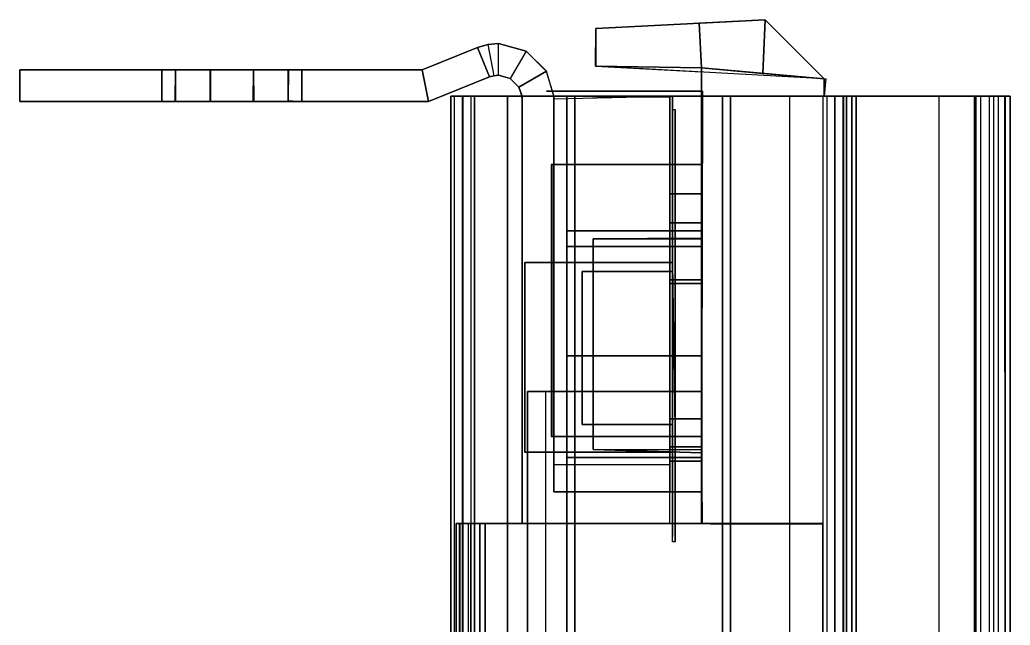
# Model space of a CAD drawing. Header units: inches. Extents: x 0 to 232, y 0 to 393.
# Drawn here: x 194.76 to 232.3, y 370.14 to 393.1 of the extents above; entities that cross this region are included whole.
import ezdxf

# ---------------------------------------------------------------- set-up
doc = ezdxf.new("R2010")
doc.units = ezdxf.units.IN
doc.header["$MEASUREMENT"] = 0
doc.layers.add('Layer1', color=4, linetype='CONTINUOUS')

msp = doc.modelspace()

# ---------------------------------------------------------------- linework, layer by layer
at = {"layer": 'Layer1'}
for points in [[(216.577, 391.348, 81.3), (216.601, 392.767, 81.3), (223.012, 393.103, 81.3), (225.251, 390.863, 81.3)], [(216.601, 392.767, 175.2), (223.012, 393.103, 175.2), (223.012, 393.103, 186.2), (216.601, 392.767, 186.204)], [(216.601, 392.767, 81.3), (216.601, 392.767, 70.3), (223.012, 393.103, 70.3), (223.012, 393.103, 81.3)], [(220.513, 392.972, 186.2), (223.012, 393.103, 186.2), (225.251, 390.863, 186.2), (220.601, 391.278, 186.2)], [(222.926, 391.071, 175.2), (223.012, 393.103, 175.2), (220.513, 392.972, 175.2), (220.601, 391.278, 175.2)], [(225.251, 390.863, 70.287), (223.012, 393.103, 70.3), (220.513, 392.972, 70.3), (220.601, 391.278, 70.3)], [(225.251, 390.863, 175.2), (225.251, 390.863, 175.2), (223.012, 393.103, 175.2), (222.926, 391.071, 175.2)], [(223.012, 393.103, 186.2), (223.012, 393.103, 175.2), (225.251, 390.863, 175.2), (225.251, 390.863, 186.2)], [(223.012, 393.103, 81.3), (223.012, 393.103, 70.3), (225.251, 390.863, 70.3), (225.251, 390.863, 81.3)], [(216.577, 391.348, 70.3), (216.601, 392.767, 70.3), (220.513, 392.972, 70.3), (220.601, 391.278, 70.3)], [(216.601, 392.767, 70.3), (216.577, 391.348, 70.3), (216.577, 391.348, 81.3), (216.601, 392.767, 81.3)], [(216.601, 391.348, 175.2), (216.595, 392.763, 175.2), (216.601, 392.767, 186.2), (216.601, 391.348, 186.2)], [(216.601, 391.348, 186.2), (216.601, 392.767, 186.2), (220.513, 392.972, 186.2), (220.601, 391.278, 186.2)], [(220.513, 392.972, 175.2), (220.601, 391.278, 175.2), (216.601, 391.348, 175.2), (216.601, 392.767, 175.2)], [(210.251, 390, 190), (212.564, 390.934, 190), (212.115, 392.047, 190), (210.018, 391.2, 190)], [(210.251, 390, 36.05), (210.018, 391.2, 36.05), (212.115, 392.047, 36.05), (212.564, 390.934, 36.05)], [(210.018, 391.2, 190), (212.115, 392.047, 190), (212.115, 392.047, 36.05), (210.018, 391.2, 36.05)], [(210.251, 390, 345.95), (212.564, 390.934, 345.95), (212.115, 392.047, 345.95), (210.018, 391.2, 345.95)], [(210.251, 390, 192), (210.018, 391.2, 192), (212.115, 392.047, 192), (212.564, 390.934, 192)], [(210.018, 391.2, 192), (212.115, 392.047, 192), (212.115, 392.047, 345.95), (210.018, 391.2, 345.95)], [(212.115, 392.047, 190), (212.501, 392.161, 190), (212.73, 390.983, 190), (212.564, 390.934, 190)], [(212.115, 392.047, 36.05), (212.501, 392.161, 36.05), (212.501, 392.161, 190), (212.115, 392.047, 190)], [(212.115, 392.047, 345.95), (212.501, 392.161, 345.95), (212.73, 390.983, 345.95), (212.564, 390.934, 345.95)], [(212.115, 392.047, 192), (212.501, 392.161, 192), (212.501, 392.161, 345.95), (212.115, 392.047, 345.95)], [(212.73, 390.983, 190), (212.901, 391, 190), (212.901, 392.2, 190), (212.501, 392.161, 190)], [(212.501, 392.161, 190), (212.901, 392.2, 190), (212.901, 392.2, 36.05), (212.501, 392.161, 36.05)], [(212.73, 390.983, 345.95), (212.901, 391, 345.95), (212.901, 392.2, 345.95), (212.501, 392.161, 345.95)], [(212.501, 392.161, 345.95), (212.901, 392.2, 345.95), (212.901, 392.2, 192), (212.501, 392.161, 192)], [(212.901, 392.2, 190), (213.952, 391.918, 190), (213.351, 390.88, 190), (212.901, 391, 190)], [(212.901, 392.2, 36.05), (213.952, 391.918, 36.05), (213.952, 391.917, 190), (212.901, 392.2, 190)], [(212.901, 392.2, 345.95), (213.952, 391.918, 345.95), (213.351, 390.88, 345.95), (212.901, 391, 345.95)], [(212.901, 392.2, 192), (213.952, 391.918, 192), (213.952, 391.917, 345.95), (212.901, 392.2, 345.95)], [(213.351, 390.88, 190), (213.681, 390.55, 190), (214.72, 391.149, 190), (213.952, 391.917, 190)], [(213.351, 390.88, 345.95), (213.681, 390.55, 345.95), (214.72, 391.149, 345.95), (213.952, 391.917, 345.95)], [(213.952, 391.917, 190), (214.72, 391.149, 190), (214.717, 391.155, 36.05), (213.952, 391.918, 36.05)], [(213.952, 391.917, 345.95), (214.72, 391.149, 345.95), (214.717, 391.155, 192), (213.952, 391.918, 192)], [(194.762, 391.2, 36.05), (210.018, 391.2, 36.05), (210.018, 391.2, 190), (194.762, 391.2, 190)], [(194.762, 391.2, 190), (194.762, 390, 190), (194.762, 390, 36.05), (194.762, 391.2, 36.05)], [(194.762, 391.2, 36.05), (194.762, 390, 36.05), (210.251, 390, 36.05), (210.018, 391.2, 36.05)], [(194.762, 391.2, 190), (194.762, 390, 190), (210.251, 390, 190), (210.018, 391.2, 190)], [(194.762, 391.2, 192), (210.018, 391.2, 192), (210.018, 391.2, 345.95), (194.762, 391.2, 345.95)], [(194.762, 391.2, 345.95), (194.762, 390, 345.95), (194.762, 390, 192), (194.762, 391.2, 192)], [(194.762, 391.2, 192), (194.762, 390, 192), (210.251, 390, 192), (210.018, 391.2, 192)], [(194.762, 391.2, 345.95), (194.762, 390, 345.95), (210.251, 390, 345.95), (210.018, 391.2, 345.95)], [(200.665, 389.996, 51.332), (200.151, 390, 52.9), (200.151, 391.2, 52.9), (200.667, 391.2, 51.33)], [(200.151, 390, 52.9), (200.151, 390, 55.1), (200.151, 391.2, 55.1), (200.151, 391.2, 52.9)], [(200.151, 390, 55.1), (200.649, 390, 56.646), (200.664, 391.2, 56.667), (200.151, 391.2, 55.1)], [(200.665, 389.996, 83.332), (200.151, 390, 84.9), (200.151, 391.2, 84.9), (200.667, 391.2, 83.33)], [(200.151, 390, 84.9), (200.151, 390, 87.1), (200.151, 391.2, 87.1), (200.151, 391.2, 84.9)], [(200.151, 390, 87.1), (200.649, 390, 88.646), (200.664, 391.2, 88.667), (200.151, 391.2, 87.1)], [(200.665, 389.996, 147.332), (200.151, 390, 148.9), (200.151, 391.2, 148.9), (200.667, 391.2, 147.33)], [(200.151, 390, 148.9), (200.151, 390, 151.1), (200.151, 391.2, 151.1), (200.151, 391.2, 148.9)], [(200.151, 390, 151.1), (200.649, 390, 152.646), (200.664, 391.2, 152.667), (200.151, 391.2, 151.1)], [(200.665, 389.996, 179.332), (200.151, 390, 180.9), (200.151, 391.2, 180.9), (200.667, 391.2, 179.33)], [(200.151, 390, 180.9), (200.151, 390, 183.1), (200.151, 391.2, 183.1), (200.151, 391.2, 180.9)], [(200.151, 390, 183.1), (200.649, 390, 184.646), (200.664, 391.2, 184.667), (200.151, 391.2, 183.1)], [(200.665, 389.996, 207.282), (200.151, 390, 208.85), (200.151, 391.2, 208.85), (200.667, 391.2, 207.28)], [(200.151, 390, 208.85), (200.151, 390, 211.05), (200.151, 391.2, 211.05), (200.151, 391.2, 208.85)], [(200.151, 390, 211.05), (200.649, 390, 212.596), (200.664, 391.2, 212.617), (200.151, 391.2, 211.05)], [(200.665, 389.996, 239.282), (200.151, 390, 240.85), (200.151, 391.2, 240.85), (200.667, 391.2, 239.28)], [(200.151, 390, 240.85), (200.151, 390, 243.05), (200.151, 391.2, 243.05), (200.151, 391.2, 240.85)], [(200.151, 390, 243.05), (200.649, 390, 244.596), (200.664, 391.2, 244.617), (200.151, 391.2, 243.05)], [(200.665, 389.996, 303.282), (200.151, 390, 304.85), (200.151, 391.2, 304.85), (200.667, 391.2, 303.28)], [(200.151, 390, 304.85), (200.151, 390, 307.05), (200.151, 391.2, 307.05), (200.151, 391.2, 304.85)], [(200.151, 390, 307.05), (200.649, 390, 308.596), (200.664, 391.2, 308.617), (200.151, 391.2, 307.05)], [(200.665, 389.996, 335.282), (200.151, 390, 336.85), (200.151, 391.2, 336.85), (200.667, 391.2, 335.28)], [(200.151, 390, 336.85), (200.151, 390, 339.05), (200.151, 391.2, 339.05), (200.151, 391.2, 336.85)], [(200.151, 390, 339.05), (200.649, 390, 340.596), (200.664, 391.2, 340.617), (200.151, 391.2, 339.05)], [(200.649, 390, 56.646), (201.98, 390, 57.619), (201.975, 391.2, 57.618), (200.664, 391.2, 56.667)], [(200.649, 390, 88.646), (201.98, 390, 89.619), (201.975, 391.2, 89.618), (200.664, 391.2, 88.667)], [(200.649, 390, 152.646), (201.98, 390, 153.619), (201.975, 391.2, 153.618), (200.664, 391.2, 152.667)], [(200.649, 390, 184.646), (201.98, 390, 185.619), (201.975, 391.2, 185.618), (200.664, 391.2, 184.667)], [(200.649, 390, 212.596), (201.98, 390, 213.569), (201.975, 391.2, 213.568), (200.664, 391.2, 212.617)], [(200.649, 390, 244.596), (201.98, 390, 245.569), (201.975, 391.2, 245.568), (200.664, 391.2, 244.617)], [(200.649, 390, 308.596), (201.98, 390, 309.569), (201.975, 391.2, 309.568), (200.664, 391.2, 308.617)], [(200.649, 390, 340.596), (201.98, 390, 341.569), (201.975, 391.2, 341.568), (200.664, 391.2, 340.617)], [(200.665, 390, 51.332), (201.985, 390, 50.379), (201.993, 391.2, 50.376), (200.667, 391.2, 51.33)], [(200.665, 390, 83.332), (201.985, 390, 82.379), (201.993, 391.2, 82.376), (200.667, 391.2, 83.33)], [(200.665, 390, 147.332), (201.985, 390, 146.379), (201.993, 391.2, 146.376), (200.667, 391.2, 147.33)], [(200.665, 390, 179.332), (201.985, 390, 178.379), (201.993, 391.2, 178.376), (200.667, 391.2, 179.33)], [(200.665, 390, 207.282), (201.985, 390, 206.329), (201.993, 391.2, 206.326), (200.667, 391.2, 207.28)], [(200.665, 390, 239.282), (201.985, 390, 238.329), (201.993, 391.2, 238.326), (200.667, 391.2, 239.28)], [(200.665, 390, 303.282), (201.985, 390, 302.329), (201.993, 391.2, 302.326), (200.667, 391.2, 303.28)], [(200.665, 390, 335.282), (201.985, 390, 334.329), (201.993, 391.2, 334.326), (200.667, 391.2, 335.28)], [(203.619, 391.2, 57.621), (201.975, 391.2, 57.618), (201.98, 390, 57.619), (203.634, 390, 57.616)], [(203.619, 391.2, 89.621), (201.975, 391.2, 89.618), (201.98, 390, 89.619), (203.634, 390, 89.616)], [(203.619, 391.2, 153.621), (201.975, 391.2, 153.618), (201.98, 390, 153.619), (203.634, 390, 153.616)], [(203.619, 391.2, 185.621), (201.975, 391.2, 185.618), (201.98, 390, 185.619), (203.634, 390, 185.616)], [(203.619, 391.2, 213.571), (201.975, 391.2, 213.568), (201.98, 390, 213.569), (203.634, 390, 213.566)], [(203.619, 391.2, 245.571), (201.975, 391.2, 245.568), (201.98, 390, 245.569), (203.634, 390, 245.566)], [(203.619, 391.2, 309.571), (201.975, 391.2, 309.568), (201.98, 390, 309.569), (203.634, 390, 309.566)], [(203.619, 391.2, 341.571), (201.975, 391.2, 341.568), (201.98, 390, 341.569), (203.634, 390, 341.566)], [(201.993, 391.2, 50.376), (201.985, 390, 50.379), (203.609, 390, 50.376), (203.624, 391.2, 50.381)], [(201.993, 391.2, 82.376), (201.985, 390, 82.379), (203.609, 390, 82.376), (203.624, 391.2, 82.381)], [(201.993, 391.2, 146.376), (201.985, 390, 146.379), (203.609, 390, 146.376), (203.624, 391.2, 146.381)], [(201.993, 391.2, 178.376), (201.985, 390, 178.379), (203.609, 390, 178.376), (203.624, 391.2, 178.381)], [(201.993, 391.2, 206.326), (201.985, 390, 206.329), (203.609, 390, 206.326), (203.624, 391.2, 206.331)], [(201.993, 391.2, 238.326), (201.985, 390, 238.329), (203.609, 390, 238.326), (203.624, 391.2, 238.331)], [(201.993, 391.2, 302.326), (201.985, 390, 302.329), (203.609, 390, 302.326), (203.624, 391.2, 302.331)], [(201.993, 391.2, 334.326), (201.985, 390, 334.329), (203.609, 390, 334.326), (203.624, 391.2, 334.331)], [(203.609, 390, 50.376), (204.933, 390, 51.326), (204.951, 391.2, 51.35), (203.624, 391.2, 50.381)], [(203.609, 390, 82.376), (204.933, 390, 83.326), (204.951, 391.2, 83.35), (203.624, 391.2, 82.381)], [(203.609, 390, 146.376), (204.933, 390, 147.326), (204.951, 391.2, 147.35), (203.624, 391.2, 146.381)], [(203.609, 390, 178.376), (204.933, 390, 179.326), (204.951, 391.2, 179.35), (203.624, 391.2, 178.381)], [(203.609, 390, 206.326), (204.933, 390, 207.276), (204.951, 391.2, 207.3), (203.624, 391.2, 206.331)], [(203.609, 390, 238.326), (204.933, 390, 239.276), (204.951, 391.2, 239.3), (203.624, 391.2, 238.331)], [(203.609, 390, 302.326), (204.933, 390, 303.276), (204.951, 391.2, 303.3), (203.624, 391.2, 302.331)], [(203.609, 390, 334.326), (204.933, 390, 335.276), (204.951, 391.2, 335.3), (203.624, 391.2, 334.331)], [(204.938, 391.2, 56.668), (203.619, 391.2, 57.621), (203.634, 390, 57.616), (204.941, 390.013, 56.663)], [(204.938, 391.2, 88.668), (203.619, 391.2, 89.621), (203.634, 390, 89.616), (204.941, 390.013, 88.663)], [(204.938, 391.2, 152.668), (203.619, 391.2, 153.621), (203.634, 390, 153.616), (204.941, 390.013, 152.663)], [(204.938, 391.2, 184.668), (203.619, 391.2, 185.621), (203.634, 390, 185.616), (204.941, 390.013, 184.663)], [(204.938, 391.2, 212.618), (203.619, 391.2, 213.571), (203.634, 390, 213.566), (204.941, 390.013, 212.613)], [(204.938, 391.2, 244.618), (203.619, 391.2, 245.571), (203.634, 390, 245.566), (204.941, 390.013, 244.613)], [(204.938, 391.2, 308.618), (203.619, 391.2, 309.571), (203.634, 390, 309.566), (204.941, 390.013, 308.613)], [(204.938, 391.2, 340.618), (203.619, 391.2, 341.571), (203.634, 390, 341.566), (204.941, 390.013, 340.613)], [(204.934, 390.039, 51.327), (205.451, 390, 52.9), (205.451, 391.2, 52.9), (204.951, 391.2, 51.35)], [(204.934, 390.039, 83.327), (205.451, 390, 84.9), (205.451, 391.2, 84.9), (204.951, 391.2, 83.35)], [(204.934, 390.039, 147.327), (205.451, 390, 148.9), (205.451, 391.2, 148.9), (204.951, 391.2, 147.35)], [(204.934, 390.039, 179.327), (205.451, 390, 180.9), (205.451, 391.2, 180.9), (204.951, 391.2, 179.35)], [(204.934, 390.039, 207.277), (205.451, 390, 208.85), (205.451, 391.2, 208.85), (204.951, 391.2, 207.3)], [(204.934, 390.039, 239.277), (205.451, 390, 240.85), (205.451, 391.2, 240.85), (204.951, 391.2, 239.3)], [(204.934, 390.039, 303.277), (205.451, 390, 304.85), (205.451, 391.2, 304.85), (204.951, 391.2, 303.3)], [(204.934, 390.039, 335.277), (205.451, 390, 336.85), (205.451, 391.2, 336.85), (204.951, 391.2, 335.3)], [(205.451, 390, 55.1), (204.941, 390, 56.663), (204.938, 391.2, 56.668), (205.451, 391.2, 55.1)], [(205.451, 390, 87.1), (204.941, 390, 88.663), (204.938, 391.2, 88.668), (205.451, 391.2, 87.1)], [(205.451, 390, 151.1), (204.941, 390, 152.663), (204.938, 391.2, 152.668), (205.451, 391.2, 151.1)], [(205.451, 390, 183.1), (204.941, 390, 184.663), (204.938, 391.2, 184.668), (205.451, 391.2, 183.1)], [(205.451, 390, 211.05), (204.941, 390, 212.613), (204.938, 391.2, 212.618), (205.451, 391.2, 211.05)], [(205.451, 390, 243.05), (204.941, 390, 244.613), (204.938, 391.2, 244.618), (205.451, 391.2, 243.05)], [(205.451, 390, 307.05), (204.941, 390, 308.613), (204.938, 391.2, 308.618), (205.451, 391.2, 307.05)], [(205.451, 390, 339.05), (204.941, 390, 340.613), (204.938, 391.2, 340.618), (205.451, 391.2, 339.05)], [(205.451, 390, 52.9), (205.451, 390, 55.1), (205.451, 391.2, 55.1), (205.451, 391.2, 52.9)], [(205.451, 390, 84.9), (205.451, 390, 87.1), (205.451, 391.2, 87.1), (205.451, 391.2, 84.9)], [(205.451, 390, 148.9), (205.451, 390, 151.1), (205.451, 391.2, 151.1), (205.451, 391.2, 148.9)], [(205.451, 390, 180.9), (205.451, 390, 183.1), (205.451, 391.2, 183.1), (205.451, 391.2, 180.9)], [(205.451, 390, 208.85), (205.451, 390, 211.05), (205.451, 391.2, 211.05), (205.451, 391.2, 208.85)], [(205.451, 390, 240.85), (205.451, 390, 243.05), (205.451, 391.2, 243.05), (205.451, 391.2, 240.85)], [(205.451, 390, 304.85), (205.451, 390, 307.05), (205.451, 391.2, 307.05), (205.451, 391.2, 304.85)], [(205.451, 390, 336.85), (205.451, 390, 339.05), (205.451, 391.2, 339.05), (205.451, 391.2, 336.85)], [(214.717, 391.155, 36.05), (214.999, 390.189, 36.05), (214.999, 390.2, 190), (214.72, 391.149, 190)], [(214.717, 391.155, 192), (214.999, 390.189, 192), (214.999, 390.2, 345.95), (214.72, 391.149, 345.95)], [(220.601, 391.278, 70.3), (216.577, 391.348, 70.3), (216.601, 391.348, 81.3), (220.601, 391.123, 81.3)], [(220.601, 391.278, 175.2), (216.601, 391.348, 175.2), (216.601, 391.348, 186.2), (220.601, 391.278, 186.2)], [(220.601, 391.278, 186.2), (220.601, 374, 186.2), (220.601, 374, 175.2), (220.601, 391.278, 175.2)], [(220.601, 390.2, 186.2), (220.601, 391.278, 186.2), (225.251, 390.863, 186.2), (225.251, 390.2, 186.2)], [(225.251, 390.2, 175.2), (225.251, 390.863, 175.2), (220.601, 391.278, 175.2), (220.601, 390.2, 175.2)], [(220.601, 391.278, 70.3), (220.601, 374, 70.3), (220.601, 374, 79.953), (220.601, 391.278, 81.3)], [(220.601, 390.207, 81.216), (225.251, 390.2, 81.3), (225.251, 390.863, 81.3), (220.601, 391.278, 81.3)], [(225.251, 390.863, 70.3), (220.601, 391.278, 70.3), (220.601, 390.2, 70.3), (225.251, 390.2, 70.3)], [(212.564, 390.934, 36.05), (210.251, 390, 36.05), (210.251, 390, 190), (212.564, 390.934, 190)], [(212.564, 390.934, 190), (212.73, 390.983, 190), (212.73, 390.983, 36.05), (212.564, 390.934, 36.05)], [(212.564, 390.934, 345.95), (212.73, 390.983, 345.95), (212.73, 390.983, 192), (212.564, 390.934, 192)], [(212.73, 390.983, 190), (212.73, 390.983, 36.05), (212.901, 391, 36.05), (212.901, 391, 190)], [(212.73, 390.983, 345.95), (212.73, 390.983, 192), (212.901, 391, 192), (212.901, 391, 345.95)], [(212.901, 391, 36.05), (213.351, 390.879, 36.05), (213.351, 390.88, 190), (212.901, 391, 190)], [(212.901, 391, 192), (213.351, 390.879, 192), (213.351, 390.88, 345.95), (212.901, 391, 345.95)], [(213.351, 390.88, 190), (213.681, 390.55, 190), (213.681, 390.55, 36.05), (213.351, 390.879, 36.05)], [(213.351, 390.88, 345.95), (213.681, 390.55, 345.95), (213.681, 390.55, 192), (213.351, 390.879, 192)], [(213.681, 390.55, 190), (213.801, 390.2, 190), (214.999, 390.2, 190), (214.72, 391.149, 190)], [(213.681, 390.55, 345.95), (213.801, 390.2, 345.95), (214.999, 390.2, 345.95), (214.72, 391.149, 345.95)], [(225.251, 390.863, 175.2), (225.251, 390.2, 175.2), (225.251, 390.2, 186.2), (225.251, 390.863, 186.2)], [(225.251, 390.2, 70.3), (225.251, 390.863, 70.3), (225.31, 390.858, 81.3), (225.251, 390.2, 81.3)], [(213.681, 390.55, 36.05), (213.797, 390.192, 36.05), (213.801, 390.2, 190), (213.681, 390.55, 190)], [(213.681, 390.55, 192), (213.797, 390.192, 192), (213.801, 390.2, 345.95), (213.681, 390.55, 345.95)], [(211.743, 390.2, 347.202), (211.226, 390.2, 347.505), (211.102, 390.2, 347.05), (211.702, 390.2, 347.05)], [(211.702, 390.2, 192.9), (211.102, 390.2, 192.9), (211.102, 390.2, 347.05), (211.702, 390.2, 347.05)], [(211.702, 390.2, 192.9), (211.102, 390.2, 192.9), (211.226, 390.2, 192.445), (211.743, 390.2, 192.748)], [(211.102, 390.2, 347.05), (211.226, 390.2, 347.505), (211.212, 330.2, 347.48), (211.102, 330.2, 347.05)], [(211.102, 390.2, 192.9), (211.102, 330.2, 192.9), (211.102, 330.2, 292.1), (211.102, 390.2, 292.1)], [(211.224, 331, 192.448), (211.102, 330.2, 192.9), (211.102, 390.2, 192.9), (211.226, 390.2, 192.445)], [(211.102, 330.2, 292.1), (211.102, 330.2, 347.05), (211.102, 390.2, 347.05), (211.102, 390.2, 292.1)], [(211.559, 390.2, 347.833), (211.226, 390.2, 347.505), (211.212, 330.2, 347.48), (211.544, 330.2, 347.825)], [(211.542, 390.2, 192.126), (211.223, 390.2, 192.447), (211.224, 331, 192.448), (211.553, 331, 192.12)], [(211.559, 390.2, 347.834), (211.226, 390.2, 347.505), (211.743, 390.2, 347.202), (211.854, 390.2, 347.311)], [(211.226, 390.2, 192.445), (211.542, 390.2, 192.126), (211.849, 390.2, 192.642), (211.743, 390.2, 192.748)], [(211.542, 390.2, 192.126), (211.849, 390.2, 192.642), (212.002, 390.2, 192.6), (212.002, 390.2, 192)], [(212.002, 331, 192), (211.553, 331, 192.12), (211.542, 390.2, 192.126), (212.002, 390.2, 192)], [(212.002, 390.2, 347.95), (211.559, 390.2, 347.833), (211.544, 330.2, 347.825), (212.002, 330.2, 347.95)], [(212.002, 390.2, 347.35), (212.002, 390.2, 347.95), (211.559, 390.2, 347.834), (211.854, 390.2, 347.311)], [(213.252, 390.2, 192.7), (211.852, 390.2, 193.075), (211.852, 331.2, 193.075), (213.252, 331.2, 192.7)], [(212.002, 390.2, 347.95), (212.002, 390.2, 347.35), (225.202, 390.2, 347.35), (225.202, 390.2, 347.95)], [(215.502, 390.2, 192.6), (215.502, 390.2, 192), (212.002, 390.2, 192), (212.002, 390.2, 192.6)], [(212.002, 330.2, 347.95), (212.002, 390.2, 347.95), (225.202, 390.2, 347.95), (225.202, 330.2, 347.95)], [(212.002, 390.2, 192), (212.002, 331, 192), (215.502, 331, 192), (215.502, 390.2, 192)], [(213.252, 331.2, 192.7), (215.802, 331.2, 192.7), (215.802, 390.2, 192.7), (213.252, 390.2, 192.7)], [(213.801, 390.2, 190), (213.801, 390.1, 190), (213.801, 390.1, 36.05), (213.797, 390.192, 36.05)], [(213.801, 390.2, 345.95), (213.801, 390.1, 345.95), (213.801, 390.1, 192), (213.797, 390.192, 192)], [(220.601, 390.2, 192), (213.801, 390.2, 192), (213.801, 374, 192), (220.601, 374, 192)], [(214.999, 390.2, 192), (214.999, 390.2, 190), (213.801, 390.2, 190), (213.801, 390.2, 192)], [(213.801, 390.2, 190), (213.801, 390.2, 192), (213.801, 390.1, 192), (213.801, 390.1, 190)], [(220.601, 390.2, 347.95), (213.801, 390.2, 347.95), (213.801, 374, 347.95), (220.601, 374, 347.95)], [(214.999, 390.2, 347.95), (214.999, 390.2, 345.95), (213.801, 390.2, 345.95), (213.801, 390.2, 347.95)], [(213.801, 390.2, 345.95), (213.801, 390.2, 347.95), (213.801, 390.1, 347.95), (213.801, 390.1, 345.95)], [(213.801, 390.1, 192), (213.801, 374, 192), (213.801, 374, 36.05), (213.801, 390.1, 36.05)], [(213.801, 390.1, 347.95), (213.801, 374, 347.95), (213.801, 374, 192), (213.801, 390.1, 192)], [(214.732, 390.4, 347.236), (220.632, 390.4, 347.236), (220.632, 390.4, 347.95), (215.246, 390.4, 348.11)], [(215.246, 390.4, 348.11), (214.874, 390.4, 347.748), (214.732, 390.4, 347.236)], [(215.732, 390.4, 347.236), (214.732, 390.4, 347.239), (214.732, 390.4, 328.664), (215.732, 390.4, 328.664)], [(215.732, 390.4, 328.664), (214.732, 390.4, 328.66), (214.872, 390.4, 328.155), (215.732, 390.4, 328.178)], [(215.732, 390.4, 328.178), (214.872, 390.4, 328.155), (215.239, 390.4, 327.794), (215.732, 390.4, 327.794)], [(220.601, 390.2, 192), (220.601, 390.2, 190.8), (214.999, 390.2, 190.8), (214.999, 390.2, 192)], [(220.601, 375.2, 190.8), (220.601, 390.2, 190.8), (214.999, 390.2, 190.8), (215.001, 375.2, 190.8)], [(215.001, 390.1, 190.8), (214.999, 390.2, 190.8), (214.999, 390.189, 36.05), (215.001, 390.1, 36.05)], [(214.999, 390.2, 190.8), (219.401, 390.168, 190.7), (219.401, 390.168, 36.05), (214.999, 390.189, 36.05)], [(219.401, 390.2, 36.05), (219.401, 376.22, 36.05), (214.999, 376.22, 36.05), (215.001, 390.1, 36.05)], [(220.601, 390.2, 347.95), (220.601, 390.2, 346.75), (214.999, 390.2, 346.75), (214.999, 390.2, 347.95)], [(220.601, 375.2, 346.75), (220.601, 390.2, 346.75), (214.999, 390.2, 346.75), (215.001, 375.2, 346.75)], [(215.001, 390.1, 346.75), (214.999, 390.2, 346.75), (214.999, 390.189, 192), (215.001, 390.1, 192)], [(219.401, 390.2, 327.794), (214.999, 390.199, 327.794), (215.001, 390.1, 192), (219.401, 390.2, 192)], [(215.001, 375.2, 190.8), (215.001, 390.1, 190.8), (215.001, 390.1, 36.05), (215.001, 375.2, 36.05)], [(215.001, 375.2, 346.75), (215.001, 390.1, 346.75), (215.001, 390.1, 192), (215.001, 375.2, 192)], [(215.732, 390.4, 327.794), (215.239, 390.4, 327.794), (215.732, 390.398, 327.664)], [(220.632, 390.4, 347.95), (215.246, 390.4, 348.11), (215.75, 390.4, 348.236), (220.632, 390.4, 348.15)], [(215.502, 331, 192), (215.502, 390.2, 192), (215.502, 390.2, 192.6), (215.502, 330.8, 192.6)], [(220.636, 390.4, 327.75), (215.732, 390.4, 327.664), (215.732, 390.4, 347.236), (220.632, 390.4, 347.236)], [(215.802, 390.2, 192.7), (215.802, 390.2, 192), (215.802, 331.2, 192), (215.802, 331.2, 192.7)], [(220.601, 390.2, 36.05), (219.401, 390.2, 36.05), (219.401, 390.2, 190.7), (220.601, 390.2, 190.7)], [(219.401, 374, 36.05), (219.401, 390.2, 36.05), (220.601, 390.2, 36.05), (220.601, 374, 36.05)], [(220.601, 390.2, 190.7), (219.401, 390.2, 190.7), (219.401, 375.2, 190.7), (220.601, 375.2, 190.7)], [(220.601, 390.2, 192), (219.401, 390.2, 192), (219.401, 390.2, 346.65), (220.601, 390.2, 346.65)], [(219.401, 374, 192), (219.401, 390.2, 192), (220.601, 390.2, 192), (220.601, 374, 192)], [(220.601, 390.2, 346.65), (219.401, 390.2, 346.65), (219.401, 375.2, 346.65), (220.601, 375.2, 346.65)], [(219.502, 390.2, 347.35), (219.502, 373.5, 347.35), (219.502, 373.5, 192.6), (219.502, 390.2, 192.6)], [(220.601, 390.395, 330.906), (220.601, 390.4, 327.95), (220.601, 374, 327.95), (220.632, 374, 330.904)], [(220.633, 390.4, 341.794), (220.601, 373.966, 341.794), (220.601, 374, 347.95), (220.601, 390.4, 347.95)], [(220.601, 387.61, 341.794), (220.633, 390.4, 341.794), (220.601, 390.39, 330.906), (220.601, 387.61, 330.906)], [(220.601, 390.2, 175.2), (220.601, 374, 175.2), (220.601, 374, 79.953), (220.601, 390.207, 81.216)], [(220.601, 390.2, 192), (225.202, 390.2, 192), (225.202, 374, 192), (220.601, 374, 192)], [(220.601, 390.2, 192), (220.601, 374, 192), (220.601, 374, 186.2), (220.601, 390.2, 186.2)], [(220.601, 379, 34.8), (220.601, 390.2, 34.8), (220.601, 390.2, 35.5), (220.601, 379, 35.5)], [(220.601, 374, 70.3), (220.601, 390.2, 70.3), (220.601, 390.2, 35.5), (220.601, 374, 35.5)], [(225.966, 390.2, 191.691), (220.601, 390.2, 191.732), (220.601, 390.2, 190.938), (226.301, 390.2, 190.938)], [(220.601, 390.2, 191.732), (220.601, 390.2, 192), (225.202, 390.2, 192), (225.966, 390.2, 191.691)], [(226.464, 390.2, 186.2), (220.601, 390.2, 186.2), (220.601, 390.2, 190.938), (226.301, 390.2, 190.938)], [(225.251, 390.2, 186.2), (226.464, 390.2, 186.2), (226.842, 390.2, 175.194), (220.601, 390.2, 175.2)], [(230.065, 390.2, 81.3), (220.601, 390.2, 81.3), (220.601, 390.2, 175.2), (226.842, 390.2, 175.194)], [(220.601, 390.2, 81.3), (230.065, 390.2, 81.3), (230.431, 390.2, 70.637), (220.601, 390.2, 70.3)], [(220.601, 390.2, 70.3), (230.431, 390.2, 70.637), (231.665, 390.2, 34.666), (220.601, 390.2, 34.8)], [(220.601, 374, 192), (220.601, 374, 190.8), (220.601, 390.2, 190.8), (220.601, 390.2, 192)], [(220.601, 374, 347.95), (220.601, 374, 346.75), (220.601, 390.2, 346.75), (220.601, 390.2, 347.95)], [(220.632, 374, 327.95), (220.601, 390.2, 327.95), (220.601, 390.2, 192), (220.601, 374, 192)], [(221.402, 331.2, 192.7), (221.402, 331.2, 192), (221.402, 390.2, 192), (221.402, 390.2, 192.7)], [(221.402, 331.2, 192.7), (223.952, 331.2, 192.7), (223.952, 390.2, 192.7), (221.402, 390.2, 192.7)], [(225.202, 390.2, 192), (221.702, 390.2, 192), (221.702, 390.2, 192.6), (225.202, 390.2, 192.6)], [(221.702, 331, 192.6), (221.702, 331, 192.001), (221.702, 390.2, 192), (221.702, 390.2, 192.6)], [(223.952, 390.2, 192.7), (225.352, 390.2, 193.075), (225.352, 331.2, 193.075), (223.952, 331.2, 192.7)], [(225.202, 0, 192), (225.966, 0, 191.691), (225.966, 390.2, 191.691), (225.202, 390.2, 192)], [(225.639, 390.2, 192.113), (225.202, 390.2, 192), (225.202, 390.2, 192.6), (225.347, 390.2, 192.638)], [(225.655, 390.2, 347.828), (225.353, 390.2, 347.309), (225.202, 390.2, 347.35), (225.202, 390.2, 347.95)], [(225.655, 390.2, 347.828), (225.202, 390.2, 347.95), (225.202, 330.2, 347.95), (225.645, 330.2, 347.833)], [(225.982, 390.2, 192.45), (225.639, 390.2, 192.113), (225.347, 390.2, 192.638), (225.462, 390.2, 192.75)], [(225.981, 390.2, 347.5), (225.462, 390.2, 347.2), (225.353, 390.2, 347.309), (225.655, 390.2, 347.828)], [(226.102, 390.2, 192.9), (225.982, 390.2, 192.45), (225.462, 390.2, 192.75), (225.502, 390.2, 192.9)], [(226.102, 390.2, 347.05), (225.981, 390.2, 347.5), (225.462, 390.2, 347.2), (225.502, 390.2, 347.05)], [(225.502, 390.2, 192.9), (226.102, 390.2, 192.9), (226.102, 390.2, 347.05), (225.502, 390.2, 347.05)], [(225.985, 390.2, 347.496), (225.655, 390.2, 347.828), (225.645, 330.2, 347.833), (225.984, 330.2, 347.495)], [(225.966, 390.2, 191.691), (226.301, 390.2, 190.938), (226.301, 0, 190.938), (225.966, 0, 191.691)], [(226.102, 390.2, 347.05), (225.985, 390.2, 347.496), (225.984, 330.2, 347.495), (226.102, 330.2, 347.05)], [(226.102, 390.2, 292.1), (226.102, 330.2, 292.1), (226.102, 330.2, 192.9), (226.102, 390.2, 192.9)], [(226.102, 330.2, 292.1), (226.102, 330.2, 192.9), (226.102, 390.2, 192.9), (226.102, 390.2, 292.1)], [(226.102, 330.2, 347.05), (226.102, 330.2, 292.1), (226.102, 390.2, 292.1), (226.102, 390.2, 347.05)], [(226.301, 390.2, 190.938), (226.464, 390.2, 186.2), (226.464, 0, 186.2), (226.301, 0, 190.938)], [(231.658, 0, 34.871), (226.464, 0, 186.2), (226.464, 390.2, 186.2), (231.665, 390.2, 34.666)], [(229.601, 390.2, 34.691), (231.665, 390.2, 34.666), (232.301, 390.2, 6.95), (229.601, 390.2, 6.95)], [(230.951, 390.2, 6.95), (229.601, 390.2, 6.95), (229.601, 0, 6.95), (231.001, 0, 6.95)], [(232.301, 390.2, 6.95), (232.301, 390.2, 0.65), (231.001, 390.2, 0.65), (230.951, 390.2, 6.95)], [(231.001, 0, 6.95), (231.001, 0, 0.645), (231.001, 390.2, 0.645), (230.951, 390.2, 6.95)], [(232.301, 390.2, 0.65), (232.112, 390.2, 0.192), (231.184, 390.2, 0.198), (231.001, 390.2, 0.65)], [(231.184, 390.2, 0.198), (231.001, 390.2, 0.65), (231.001, 0, 0.65), (231.191, 0, 0.191)], [(232.112, 390.2, 0.192), (231.858, 390.2, 0.034), (231.503, 390.2, 0.017), (231.184, 390.2, 0.198)], [(231.428, 0, 0.04), (231.191, 0, 0.191), (231.184, 390.2, 0.198), (231.503, 390.2, 0.017)], [(231.858, 390.2, 0.034), (231.503, 390.2, 0.017), (231.428, 0, 0.04), (231.798, 0, 0.017)], [(232.126, 0, 0.206), (231.798, 0, 0.017), (231.858, 390.2, 0.034), (232.112, 390.2, 0.192)], [(232.301, 390.2, 0.65), (232.112, 390.2, 0.192), (232.126, 0, 0.206), (232.301, 0, 0.65)], [(232.301, 0, 6.95), (232.301, 0, 0.65), (232.301, 390.2, 0.65), (232.301, 390.2, 6.95)], [(210.251, 390, 190), (194.762, 390, 190), (194.762, 390, 36.05), (210.251, 390, 36.05)], [(210.251, 390, 345.95), (194.762, 390, 345.95), (194.762, 390, 192), (210.251, 390, 192)], [(219.602, 373.3, 347.35), (219.502, 373.3, 347.35), (219.502, 389.7, 347.35), (219.602, 389.7, 347.35)], [(219.602, 389.7, 347.95), (219.602, 389.7, 347.35), (219.602, 373.3, 347.35), (219.602, 373.3, 347.95)], [(219.602, 373.3, 192.6), (219.602, 373.3, 192), (219.602, 389.7, 192), (219.602, 389.7, 192.6)], [(214.932, 387.61, 341.794), (214.901, 387.61, 330.906), (214.901, 377.3, 330.906), (214.932, 377.3, 341.794)], [(220.632, 377.3, 341.794), (220.632, 387.61, 341.794), (214.932, 387.61, 341.794), (214.932, 377.3, 341.794)], [(220.632, 387.61, 341.794), (214.932, 387.61, 341.794), (214.932, 387.61, 330.906), (220.601, 387.61, 330.906)], [(214.932, 387.61, 330.906), (220.601, 387.61, 330.89), (220.601, 377.3, 330.906), (214.932, 377.3, 330.906)], [(220.601, 386.5, 60.146), (219.401, 386.5, 60.146), (219.401, 383.245, 62.425), (220.601, 383.245, 62.425)], [(220.601, 386.5, 60.146), (219.401, 386.5, 60.146), (219.401, 386.5, 57.125), (220.601, 386.5, 57.125)], [(220.601, 386.5, 57.125), (219.401, 386.5, 57.125), (219.401, 376.9, 57.125), (220.601, 376.9, 57.125)], [(220.601, 386.5, 216.096), (219.401, 386.5, 216.096), (219.401, 383.245, 218.375), (220.601, 383.245, 218.375)], [(220.601, 386.5, 216.096), (219.401, 386.5, 216.096), (219.401, 386.5, 213.075), (220.601, 386.5, 213.075)], [(220.601, 386.5, 213.075), (219.401, 386.5, 213.075), (219.401, 376.9, 213.075), (220.601, 376.9, 213.075)], [(219.401, 376.9, 174.8), (219.401, 385.4, 174.8), (219.401, 385.4, 186), (219.401, 376.9, 186)], [(219.401, 376.9, 186), (220.601, 376.9, 186), (220.601, 385.4, 186), (219.401, 385.4, 186)], [(220.601, 385.4, 186), (220.601, 385.4, 174.8), (219.401, 385.4, 174.8), (219.401, 385.4, 186)], [(220.601, 385.4, 174.8), (219.401, 385.4, 174.8), (219.401, 376.9, 174.8), (220.601, 376.9, 174.8)], [(219.401, 376.9, 140), (219.401, 385.4, 140), (219.401, 385.4, 151.2), (219.401, 376.9, 151.2)], [(220.601, 385.4, 151.2), (219.401, 385.4, 151.2), (219.401, 376.9, 151.2), (220.601, 376.9, 151.2)], [(220.601, 385.4, 140), (219.401, 385.4, 140), (219.401, 385.4, 151.2), (220.601, 385.4, 151.2)], [(220.601, 385.4, 140), (219.401, 385.4, 140), (219.401, 376.9, 140), (220.601, 376.9, 140)], [(219.401, 385.4, 123), (219.401, 376.9, 123), (219.401, 376.9, 111.8), (219.401, 385.4, 111.8)], [(220.601, 385.4, 123), (219.401, 385.4, 123), (219.401, 376.9, 123), (220.601, 376.9, 123)], [(220.601, 385.4, 111.8), (219.401, 385.4, 111.8), (219.401, 376.9, 111.8), (220.601, 376.9, 111.8)], [(220.601, 385.4, 111.8), (219.401, 385.4, 111.8), (219.401, 385.4, 123), (220.601, 385.4, 123)], [(220.601, 377.961, 81.1), (220.601, 385.4, 81.1), (219.401, 385.4, 81.1), (219.401, 377.961, 81.1)], [(220.601, 385.4, 81.1), (220.601, 385.4, 69.9), (219.401, 385.4, 69.9), (219.401, 385.4, 81.1)], [(220.601, 385.4, 69.9), (219.401, 385.4, 69.9), (219.401, 377.961, 69.9), (220.601, 377.961, 69.9)], [(220.601, 377.961, 51.85), (220.601, 385.4, 51.85), (219.401, 385.4, 51.85), (219.401, 377.961, 51.85)], [(220.601, 385.4, 40.65), (219.401, 385.4, 40.65), (219.401, 385.4, 51.85), (220.601, 385.4, 51.85)], [(219.401, 377.961, 40.65), (220.601, 377.961, 40.65), (220.601, 385.4, 40.65), (219.401, 385.4, 40.65)], [(219.401, 376.9, 330.75), (219.401, 385.4, 330.75), (219.401, 385.4, 341.95), (219.401, 376.9, 341.95)], [(219.401, 376.9, 341.95), (220.601, 376.9, 341.95), (220.601, 385.4, 341.95), (219.401, 385.4, 341.95)], [(220.601, 385.4, 341.95), (220.601, 385.4, 330.75), (219.401, 385.4, 330.75), (219.401, 385.4, 341.95)], [(220.601, 385.4, 330.75), (219.401, 385.4, 330.75), (219.401, 376.9, 330.75), (220.601, 376.9, 330.75)], [(219.401, 376.9, 295.95), (219.401, 385.4, 295.95), (219.401, 385.4, 307.15), (219.401, 376.9, 307.15)], [(220.601, 385.4, 307.15), (219.401, 385.4, 307.15), (219.401, 376.9, 307.15), (220.601, 376.9, 307.15)], [(220.601, 385.4, 295.95), (219.401, 385.4, 295.95), (219.401, 385.4, 307.15), (220.601, 385.4, 307.15)], [(220.601, 385.4, 295.95), (219.401, 385.4, 295.95), (219.401, 376.9, 295.95), (220.601, 376.9, 295.95)], [(219.401, 385.4, 278.95), (219.401, 376.9, 278.95), (219.401, 376.9, 267.75), (219.401, 385.4, 267.75)], [(220.601, 385.4, 278.95), (219.401, 385.4, 278.95), (219.401, 376.9, 278.95), (220.601, 376.9, 278.95)], [(220.601, 385.4, 267.75), (219.401, 385.4, 267.75), (219.401, 376.9, 267.75), (220.601, 376.9, 267.75)], [(220.601, 385.4, 267.75), (219.401, 385.4, 267.75), (219.401, 385.4, 278.95), (220.601, 385.4, 278.95)], [(220.601, 377.961, 237.05), (220.601, 385.4, 237.05), (219.401, 385.4, 237.05), (219.401, 377.961, 237.05)], [(220.601, 385.4, 237.05), (220.601, 385.4, 225.85), (219.401, 385.4, 225.85), (219.401, 385.4, 237.05)], [(220.601, 385.4, 225.85), (219.401, 385.4, 225.85), (219.401, 377.961, 225.85), (220.601, 377.961, 225.85)], [(220.601, 377.961, 207.8), (220.601, 385.4, 207.8), (219.401, 385.4, 207.8), (219.401, 377.961, 207.8)], [(220.601, 385.4, 196.6), (219.401, 385.4, 196.6), (219.401, 385.4, 207.8), (220.601, 385.4, 207.8)], [(219.401, 377.961, 196.6), (220.601, 377.961, 196.6), (220.601, 385.4, 196.6), (219.401, 385.4, 196.6)], [(220.601, 376.9, 186), (220.601, 376.9, 174.8), (220.601, 385.4, 174.8), (220.601, 385.4, 186)], [(220.601, 376.9, 151.2), (220.601, 376.9, 140), (220.601, 385.4, 140), (220.601, 385.4, 151.2)], [(220.601, 376.9, 111.8), (220.601, 385.4, 111.8), (220.601, 385.4, 123), (220.601, 376.9, 123)], [(220.601, 376.9, 341.95), (220.601, 376.9, 330.75), (220.601, 385.4, 330.75), (220.601, 385.4, 341.95)], [(220.601, 376.9, 307.15), (220.601, 376.9, 295.95), (220.601, 385.4, 295.95), (220.601, 385.4, 307.15)], [(220.601, 376.9, 267.75), (220.601, 385.4, 267.75), (220.601, 385.4, 278.95), (220.601, 376.9, 278.95)], [(215.501, 380.36, 187.182), (215.501, 385.1, 185.363), (220.601, 385.1, 185.363), (220.601, 380.36, 187.182)], [(215.501, 385.1, 185.363), (215.501, 385.1, 175.777), (220.601, 385.1, 175.777), (220.601, 385.1, 185.363)], [(215.501, 385.1, 175.777), (215.501, 380.36, 173.958), (220.601, 380.36, 173.958), (220.601, 385.1, 175.777)], [(215.501, 380.36, 53.032), (215.501, 385.1, 51.213), (220.601, 385.1, 51.213), (220.601, 380.36, 53.032)], [(215.501, 385.1, 51.213), (215.501, 385.1, 41.627), (220.601, 385.1, 41.627), (220.601, 385.1, 51.213)], [(215.501, 385.1, 41.627), (215.501, 380.36, 39.808), (220.601, 380.36, 39.808), (220.601, 385.1, 41.627)], [(216.501, 384.8, 80.72), (216.501, 376.8, 80.72), (220.601, 376.683, 80.162), (220.601, 384.819, 80.796)], [(216.501, 384.8, 80.72), (216.501, 384.8, 70.72), (220.601, 384.8, 70.72), (220.601, 384.819, 80.796)], [(216.501, 384.8, 80.72), (216.501, 384.8, 70.72), (216.501, 376.8, 70.72), (216.501, 376.8, 80.72)], [(215.501, 376.5, 122.6), (215.501, 384.5, 122.6), (215.501, 384.5, 112.6), (215.501, 376.5, 112.6)], [(220.601, 384.5, 122.6), (215.501, 384.5, 122.6), (215.501, 376.5, 122.6), (220.601, 376.5, 122.6)], [(215.501, 384.5, 122.6), (215.501, 384.5, 112.6), (220.601, 384.5, 112.6), (220.601, 384.5, 122.6)], [(220.601, 384.5, 112.6), (215.501, 384.5, 112.6), (215.501, 376.5, 112.6), (220.601, 376.5, 112.6)], [(213.902, 376.7, 283.5), (213.902, 383.9, 283.5), (219.502, 383.9, 283.5), (219.602, 376.7, 283.5)], [(213.902, 383.9, 273.7), (213.902, 383.9, 283.5), (219.502, 383.9, 283.5), (219.502, 383.9, 273.7)], [(219.502, 383.9, 273.7), (213.902, 383.9, 273.7), (213.902, 376.7, 273.7), (219.502, 376.7, 273.7)], [(213.902, 383.9, 283.5), (213.902, 383.9, 273.7), (213.902, 376.7, 273.7), (213.902, 376.7, 283.5)], [(213.902, 383.9, 220.5), (213.902, 383.9, 210.7), (213.902, 376.7, 210.7), (213.902, 376.7, 220.5)], [(213.902, 383.9, 220.5), (213.902, 383.9, 210.7), (219.502, 383.9, 210.7), (219.502, 383.9, 220.5)], [(213.902, 376.7, 220.5), (213.902, 383.9, 220.5), (219.502, 383.9, 220.5), (219.502, 376.7, 220.5)], [(213.902, 376.7, 210.7), (213.902, 383.9, 210.7), (219.502, 383.9, 210.7), (219.502, 376.7, 210.7)], [(216.072, 383.55, 253.9), (216.072, 383.55, 245.9), (216.072, 377.75, 245.9), (216.072, 377.75, 253.9)], [(216.072, 383.55, 253.9), (216.072, 383.55, 245.9), (219.502, 383.55, 245.9), (219.502, 383.55, 253.9)], [(216.072, 377.75, 253.9), (216.072, 383.55, 253.9), (219.502, 383.55, 253.9), (219.502, 377.75, 253.9)], [(219.502, 383.55, 245.9), (216.072, 383.55, 245.9), (216.072, 377.75, 245.9), (219.502, 377.75, 245.9)], [(220.601, 383.245, 62.425), (219.401, 383.245, 62.425), (219.401, 376.9, 62.425), (220.601, 376.9, 62.425)], [(220.601, 383.245, 218.375), (219.401, 383.245, 218.375), (219.401, 376.9, 218.375), (220.601, 376.9, 218.375)], [(220.601, 383.1, 84.1), (219.401, 383.1, 84.1), (219.401, 375.2, 84.1), (220.601, 375.2, 84.1)], [(220.601, 383.1, 89.4), (219.401, 383.1, 89.4), (219.401, 375.2, 89.4), (220.601, 375.2, 89.4)], [(220.601, 383.1, 84.1), (219.401, 383.1, 84.1), (219.401, 383.1, 89.4), (220.601, 383.1, 89.4)], [(220.601, 383.1, 240.05), (219.401, 383.1, 240.05), (219.401, 375.2, 240.05), (220.601, 375.2, 240.05)], [(220.601, 383.1, 245.35), (219.401, 383.1, 245.35), (219.401, 375.2, 245.35), (220.601, 375.2, 245.35)], [(220.601, 383.1, 240.05), (219.401, 383.1, 240.05), (219.401, 383.1, 245.35), (220.601, 383.1, 245.35)], [(220.601, 375.2, 84.1), (220.601, 383.1, 84.1), (220.601, 383.1, 89.4), (220.601, 375.2, 89.4)], [(220.601, 375.2, 240.05), (220.601, 383.1, 240.05), (220.601, 383.1, 245.35), (220.601, 375.2, 245.35)], [(215.501, 375.2, 187.453), (215.501, 380.36, 187.182), (220.601, 380.36, 187.182), (220.601, 375.2, 187.453)], [(215.501, 380.36, 173.958), (215.501, 375.2, 173.687), (220.601, 375.2, 173.687), (220.601, 380.36, 173.958)], [(215.501, 375.2, 53.303), (215.501, 380.36, 53.032), (220.601, 380.36, 53.032), (220.601, 375.2, 53.303)], [(215.501, 380.36, 39.808), (215.501, 375.2, 39.537), (220.601, 375.2, 39.537), (220.601, 380.36, 39.808)], [(214.001, 374, 35.5), (214.001, 379, 35.5), (220.601, 379, 35.5), (220.601, 374, 35.5)], [(214.001, 379, 35.5), (214.001, 379, 34.8), (220.601, 379, 34.8), (220.601, 379, 35.5)], [(214.701, 379, 9.8), (214.001, 379, 9.8), (214.001, 379, 34.8), (214.701, 379, 34.8)], [(214.001, 374, 35.5), (214.001, 379, 35.5), (214.001, 379, 24), (214.001, 374, 24)], [(214.001, 379, 9.8), (214.001, 369.5, 9.8), (214.701, 369.5, 9.8), (214.701, 379, 9.8)], [(214.001, 379, 24), (214.001, 379, 9.8), (214.001, 1.5, 9.8), (214.001, 1.5, 24)], [(219.502, 377.75, 253.9), (216.072, 377.75, 253.9), (216.072, 377.75, 245.9), (219.502, 377.75, 245.9)], [(220.601, 376.361, 79.5), (220.601, 377.961, 81.1), (219.401, 377.961, 81.1), (219.401, 376.361, 79.5)], [(219.401, 376.361, 71.5), (220.601, 376.361, 71.5), (220.601, 377.961, 69.9), (219.401, 377.961, 69.9)], [(220.601, 376.361, 50.25), (220.601, 377.961, 51.85), (219.401, 377.961, 51.85), (219.401, 376.361, 50.25)], [(219.401, 376.361, 42.25), (220.601, 376.361, 42.25), (220.601, 377.961, 40.65), (219.401, 377.961, 40.65)], [(220.601, 376.361, 235.45), (220.601, 377.961, 237.05), (219.401, 377.961, 237.05), (219.401, 376.361, 235.45)], [(219.401, 376.361, 227.45), (220.601, 376.361, 227.45), (220.601, 377.961, 225.85), (219.401, 377.961, 225.85)], [(220.601, 376.361, 206.2), (220.601, 377.961, 207.8), (219.401, 377.961, 207.8), (219.401, 376.361, 206.2)], [(219.401, 376.361, 198.2), (220.601, 376.361, 198.2), (220.601, 377.961, 196.6), (219.401, 377.961, 196.6)], [(220.632, 377.3, 330.906), (220.632, 377.3, 341.794), (214.932, 377.3, 341.794), (214.932, 377.3, 330.906)], [(220.632, 374, 341.72), (220.632, 377.3, 341.794), (220.601, 377.283, 330.906), (220.632, 374, 330.904)], [(220.601, 376.9, 186), (220.601, 376.9, 174.8), (219.401, 376.9, 174.8), (219.401, 376.9, 186)], [(220.601, 376.9, 140), (219.401, 376.9, 140), (219.401, 376.9, 151.2), (220.601, 376.9, 151.2)], [(219.401, 376.9, 123), (220.601, 376.9, 123), (220.601, 376.9, 111.8), (219.401, 376.9, 111.8)], [(220.601, 376.9, 62.425), (219.401, 376.9, 62.425), (219.401, 376.9, 57.125), (220.601, 376.9, 57.125)], [(220.601, 376.9, 341.95), (220.601, 376.9, 330.75), (219.401, 376.9, 330.75), (219.401, 376.9, 341.95)], [(220.601, 376.9, 295.95), (219.401, 376.9, 295.95), (219.401, 376.9, 307.15), (220.601, 376.9, 307.15)], [(219.401, 376.9, 278.95), (220.601, 376.9, 278.95), (220.601, 376.9, 267.75), (219.401, 376.9, 267.75)], [(220.601, 376.9, 218.375), (219.401, 376.9, 218.375), (219.401, 376.9, 213.075), (220.601, 376.9, 213.075)], [(219.502, 376.7, 273.7), (213.902, 376.7, 273.7), (213.902, 376.7, 283.5), (219.502, 376.7, 283.5)], [(213.902, 376.7, 220.5), (213.902, 376.7, 210.7), (219.502, 376.7, 210.7), (219.502, 376.7, 220.5)], [(216.501, 376.8, 80.72), (216.501, 376.8, 70.72), (220.601, 376.8, 70.72), (220.601, 376.683, 80.162)], [(215.501, 376.5, 122.6), (215.501, 376.5, 112.6), (220.601, 376.5, 112.6), (220.601, 376.5, 122.6)], [(220.601, 375.2, 79.5), (220.601, 376.361, 79.5), (219.401, 376.361, 79.5), (219.401, 375.2, 79.5)], [(219.401, 375.2, 71.5), (220.601, 375.2, 71.5), (220.601, 376.361, 71.5), (219.401, 376.361, 71.5)], [(220.601, 375.2, 50.25), (220.601, 376.361, 50.25), (219.401, 376.361, 50.25), (219.401, 375.2, 50.25)], [(219.401, 375.2, 42.25), (220.601, 375.2, 42.25), (220.601, 376.361, 42.25), (219.401, 376.361, 42.25)], [(220.601, 375.2, 235.45), (220.601, 376.361, 235.45), (219.401, 376.361, 235.45), (219.401, 375.2, 235.45)], [(219.401, 375.2, 227.45), (220.601, 375.2, 227.45), (220.601, 376.361, 227.45), (219.401, 376.361, 227.45)], [(220.601, 375.2, 206.2), (220.601, 376.361, 206.2), (219.401, 376.361, 206.2), (219.401, 375.2, 206.2)], [(219.401, 375.2, 198.2), (220.601, 375.2, 198.2), (220.601, 376.361, 198.2), (219.401, 376.361, 198.2)], [(215.001, 375.2, 42.25), (219.401, 375.2, 42.25), (219.401, 375.2, 36.05), (215.001, 375.2, 36.05)], [(220.601, 375.2, 42.25), (215.001, 375.2, 42.25), (215.001, 375.2, 50.25), (220.601, 375.2, 50.25)], [(219.401, 375.2, 50.25), (215.001, 375.2, 50.25), (215.001, 375.2, 71.5), (219.401, 375.2, 71.5)], [(220.601, 375.2, 71.5), (215.001, 375.2, 71.5), (215.001, 375.2, 79.5), (220.601, 375.2, 79.5)], [(219.401, 375.2, 79.5), (215.001, 375.2, 79.5), (215.001, 375.2, 84.1), (219.401, 375.2, 84.1)], [(220.601, 375.2, 84.1), (215.001, 375.2, 84.1), (215.001, 375.2, 89.4), (220.601, 375.2, 89.4)], [(219.401, 375.2, 89.4), (215.001, 375.2, 89.4), (215.001, 375.2, 190.7), (219.401, 375.2, 190.7)], [(220.601, 375.2, 190.8), (215.001, 375.2, 190.8), (215.001, 375.2, 190.7), (220.601, 375.2, 190.7)], [(215.001, 375.2, 198.2), (219.401, 375.2, 198.2), (219.401, 375.2, 192), (215.001, 375.2, 192)], [(220.601, 375.2, 198.2), (215.001, 375.2, 198.2), (215.001, 375.2, 206.2), (220.601, 375.2, 206.2)], [(219.401, 375.2, 206.2), (215.001, 375.2, 206.2), (215.001, 375.2, 227.45), (219.401, 375.2, 227.45)], [(220.601, 375.2, 227.45), (215.001, 375.2, 227.45), (215.001, 375.2, 235.45), (220.601, 375.2, 235.45)], [(219.401, 375.2, 235.45), (215.001, 375.2, 235.45), (215.001, 375.2, 240.05), (219.401, 375.2, 240.05)], [(220.601, 375.2, 240.05), (215.001, 375.2, 240.05), (215.001, 375.2, 245.35), (220.601, 375.2, 245.35)], [(219.401, 375.2, 245.35), (215.001, 375.2, 245.35), (215.001, 375.2, 346.65), (219.401, 375.2, 346.65)], [(220.601, 375.2, 346.75), (215.001, 375.2, 346.75), (215.001, 375.2, 346.65), (220.601, 375.2, 346.65)], [(220.601, 375.2, 187.453), (215.501, 375.2, 187.453), (215.501, 375.2, 173.687), (220.601, 375.2, 173.687)], [(215.501, 375.2, 53.303), (220.601, 375.2, 53.303), (220.601, 375.2, 39.537), (215.501, 375.2, 39.537)], [(211.45, 374, 191.452), (211.301, 374, 190.9), (211.301, 0, 190.9), (211.462, 0, 191.473)], [(212.401, 374, 192), (220.601, 374, 192), (220.601, 374, 190.9), (211.301, 374, 190.9)], [(211.301, 374, 190.9), (211.301, 374, 190.9), (211.651, 374, 191.25), (211.45, 374, 191.452)], [(220.601, 374, 35.5), (211.301, 374, 35.5), (211.301, 374, 190.9), (220.601, 374, 190.9)], [(211.301, 374, 35.5), (211.301, 374, 24.9), (214.001, 374, 24.248), (214.001, 374, 35.5)], [(214.001, 374, 24.248), (214.001, 374, 24.248), (211.425, 374, 24.445), (211.301, 374, 24.9)], [(211.301, 0, 190.9), (211.301, 374, 190.9), (211.301, 374, 24.9), (211.301, 0, 24.9)], [(211.301, 0, 24.9), (211.437, 0, 24.425), (211.425, 374, 24.445), (211.301, 374, 24.9)], [(214.001, 374, 24.248), (214.001, 374, 24.12), (211.752, 374, 24.12), (211.425, 374, 24.445)], [(211.425, 374, 24.445), (211.752, 374, 24.12), (211.76, 0, 24.116), (211.437, 0, 24.425)], [(211.847, 0, 191.85), (211.462, 0, 191.473), (211.45, 374, 191.452), (211.851, 374, 191.853)], [(211.45, 374, 191.451), (211.852, 374, 191.853), (212.053, 374, 191.651), (211.651, 374, 191.25)], [(211.752, 374, 24.12), (212.201, 374, 24), (214.001, 374, 24), (214.001, 374, 24.12)], [(211.76, 0, 24.116), (212.201, 0, 24), (212.201, 374, 24), (211.752, 374, 24.12)], [(212.401, 374, 192), (211.851, 374, 191.853), (211.847, 0, 191.85), (212.401, 0, 192)], [(212.401, 374, 192), (212.401, 374, 192), (212.053, 374, 191.651), (211.851, 374, 191.853)], [(212.201, 1.5, 24), (214.001, 1.5, 24), (214.001, 374, 24), (212.201, 374, 24)], [(212.401, 0, 192), (225.202, 0, 192), (225.202, 373.953, 192), (212.401, 374, 192)], [(220.601, 374, 36.05), (213.801, 374, 36.05), (213.801, 374, 192), (220.601, 374, 192)], [(220.601, 374, 192), (213.801, 374, 192), (213.801, 374, 347.95), (220.601, 374, 347.95)]]:
    msp.add_3dface(points, dxfattribs=at)
at = {"layer": 'Layer1', "invisible_edges": 12}
for points in [[(231.665, 390.2, 34.666), (232.091, 390.2, 16.137), (232.301, 0, 16.142), (231.658, 0, 34.871)], [(232.301, 390.2, 6.95), (232.091, 390.2, 16.137), (232.301, 0, 16.142), (232.301, 0, 6.95)]]:
    msp.add_3dface(points, dxfattribs=at)

doc.saveas('drawing.dxf')
